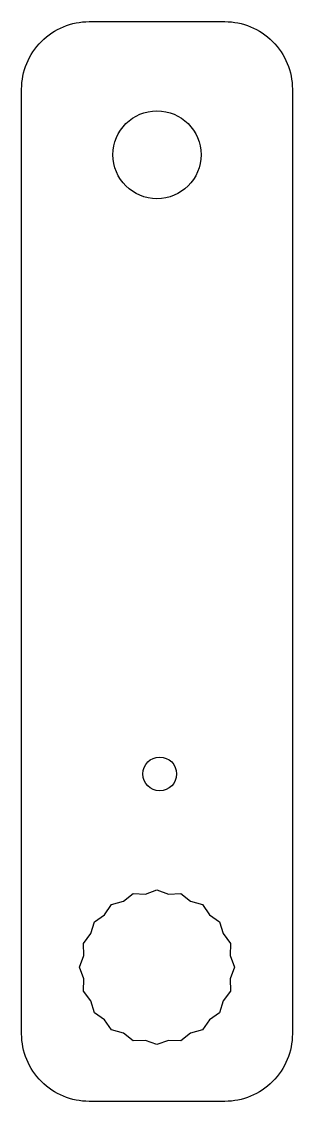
# Model space of a CAD drawing. Header units: millimetres. Extents: x 1.9 to 9.9, y 17.3 to 49.2.
import ezdxf

# ---------------------------------------------------------------- set-up
doc = ezdxf.new("R2010")
doc.units = ezdxf.units.MM
doc.layers.get('0').update_dxf_attribs({"linetype": 'CONTINUOUS'})

msp = doc.modelspace()

# ---------------------------------------------------------------- linework, layer by layer
msp.add_lwpolyline([(1.92, 47.224, -0.414214), (3.92, 49.224), (7.92, 49.224, -0.414214), (9.92, 47.224), (9.92, 19.327, -0.414214), (7.92, 17.327), (3.92, 17.327, -0.414214), (1.92, 19.327)], format="xyb", close=True)
msp.add_lwpolyline([(8.083, 20.947), (8.094, 20.584), (7.872, 20.296), (7.769, 19.947), (7.469, 19.741), (7.263, 19.441), (6.914, 19.338), (6.626, 19.116), (6.263, 19.127), (5.92, 19.004), (5.577, 19.127), (5.214, 19.116), (4.926, 19.338), (4.577, 19.441), (4.371, 19.741), (4.071, 19.947), (3.968, 20.296), (3.746, 20.584), (3.757, 20.947), (3.634, 21.29), (3.757, 21.633), (3.746, 21.996), (3.968, 22.284), (4.071, 22.633), (4.371, 22.839), (4.577, 23.139), (4.926, 23.242), (5.214, 23.464), (5.577, 23.453), (5.92, 23.576), (6.263, 23.453), (6.626, 23.464), (6.914, 23.242), (7.263, 23.139), (7.469, 22.839), (7.769, 22.633), (7.872, 22.284), (8.094, 21.996), (8.083, 21.633), (8.206, 21.29)], close=True)
for centre, radius in [((5.92, 45.29), 1.3), ((6, 27), 0.5)]:
    msp.add_circle(centre, radius)

doc.saveas('drawing.dxf')
